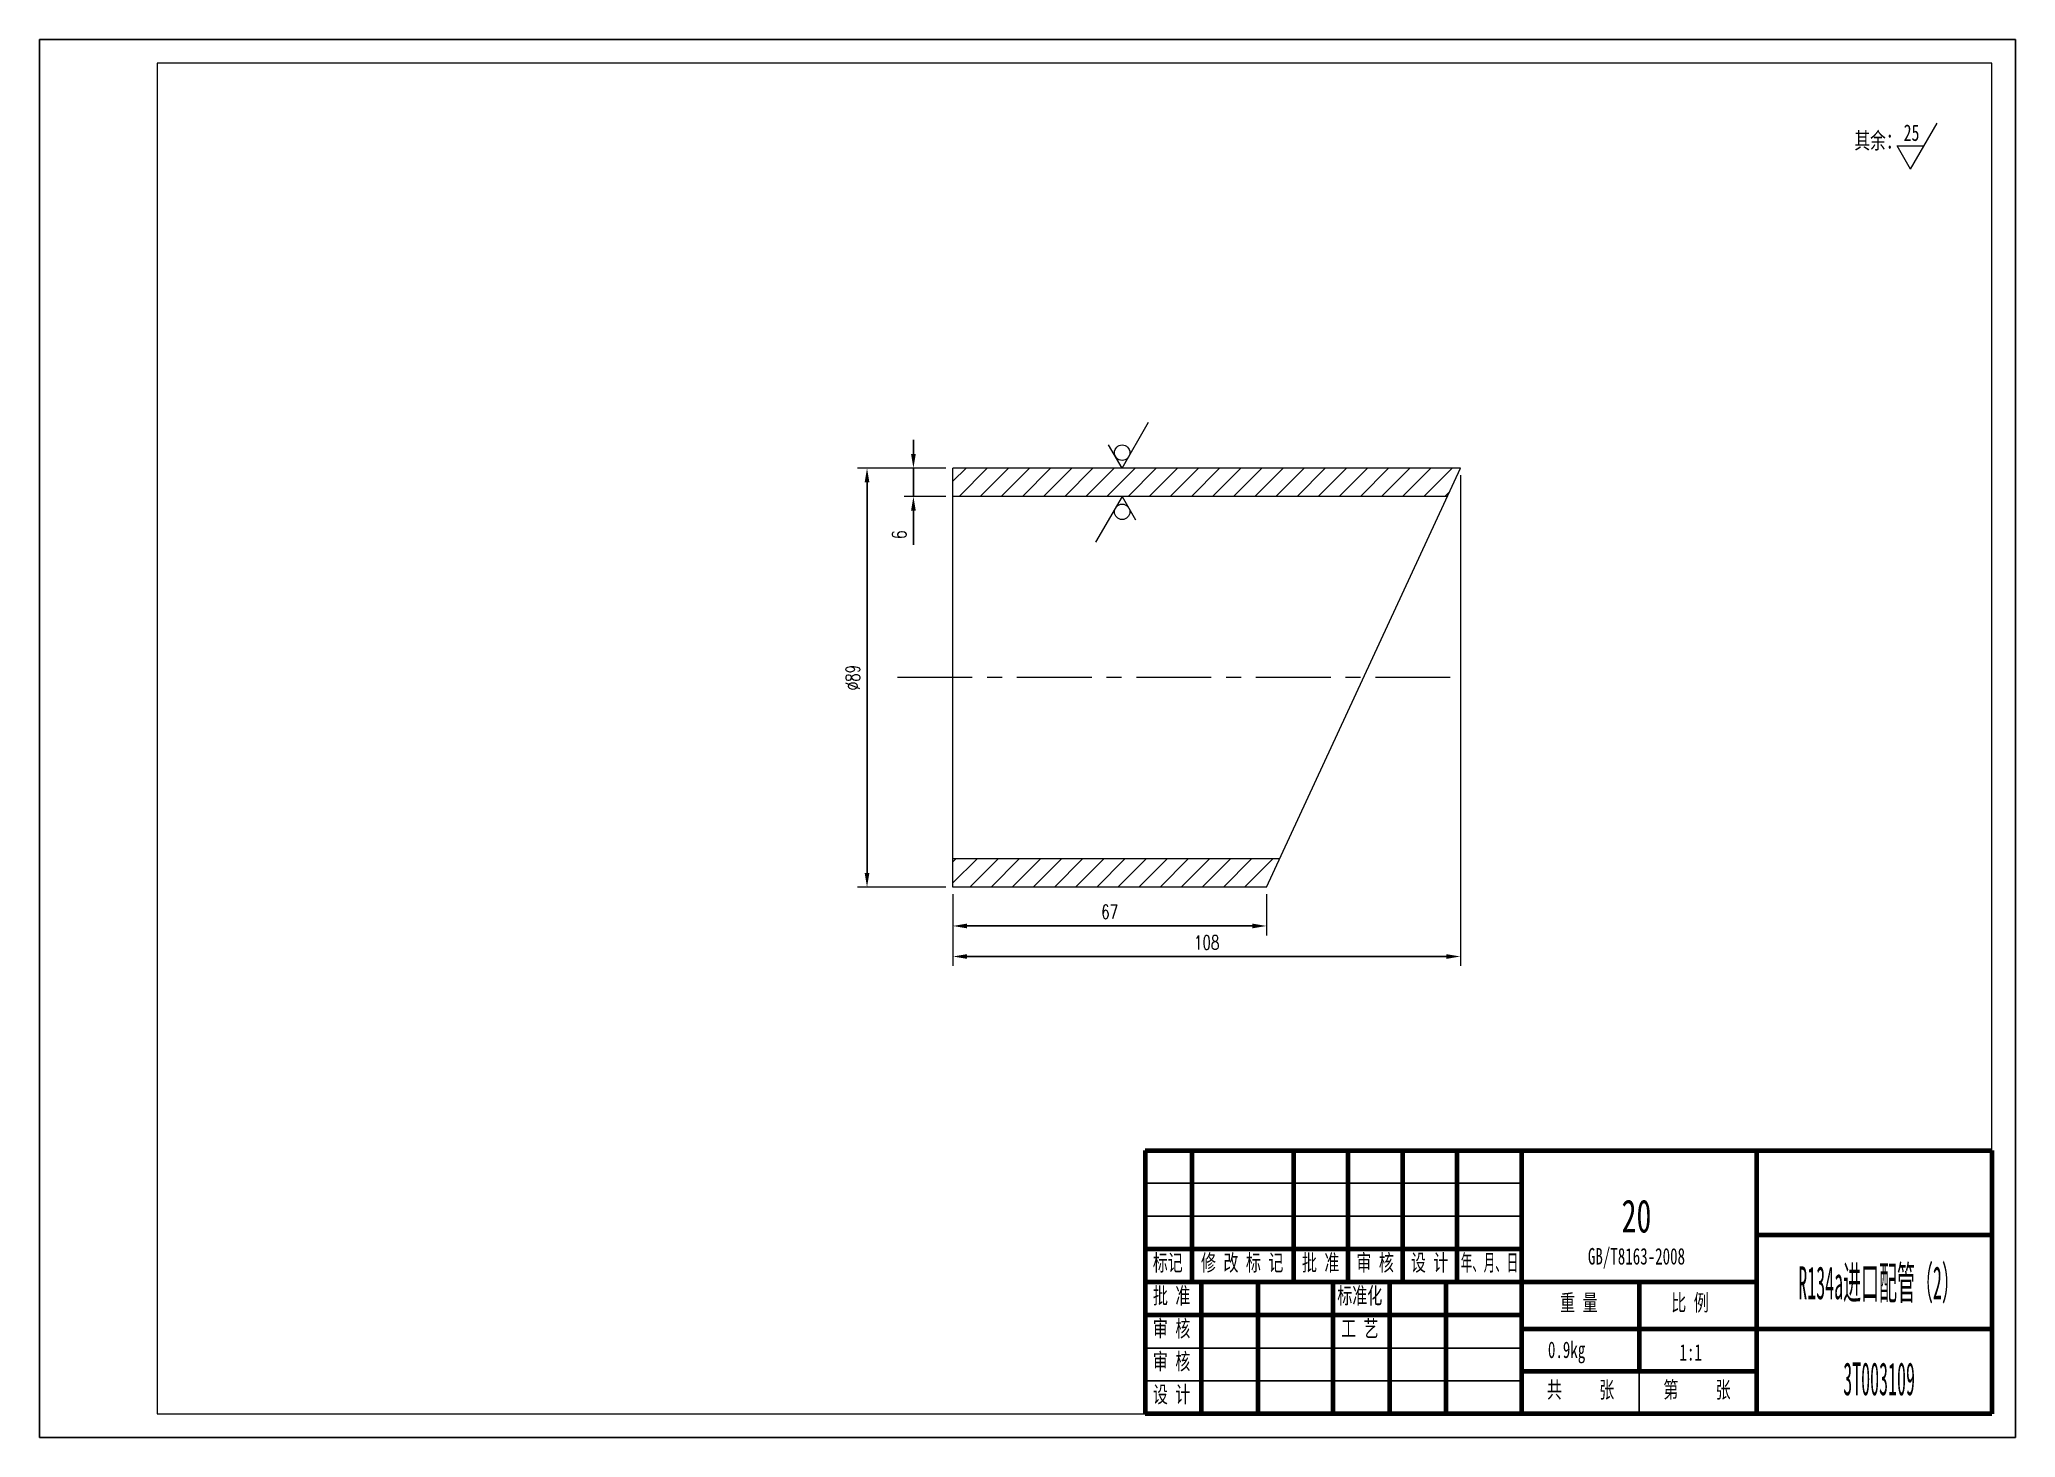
# Model space of a CAD drawing. Header units: millimetres. Extents: x 0 to 420, y 0 to 297.
import ezdxf

# ---------------------------------------------------------------- set-up
doc = ezdxf.new("R2010")
doc.units = ezdxf.units.MM
for name, pattern in [('CENTER', [50.8, 31.75, -6.35, 6.35, -6.35]), ('EB_DASH', [6, 3, -3]), ('EB_DASHDOT', [39, 30, -3, 3, -3])]:
    doc.linetypes.add(name, pattern=pattern)
for name, color, linetype, lineweight in [('中心线', 1, 'CENTER', 9), ('尺寸线', 4, 'Continuous', 9), ('标注线', 4, 'Continuous', 5), ('点划线', 1, 'EB_DASHDOT', 5), ('粗线', 7, 'Continuous', 15), ('虚线', 2, 'EB_DASH', 5)]:
    doc.layers.add(name, color=color, linetype=linetype, lineweight=lineweight)
doc.layers.add('边框', color=7, linetype='Continuous', lineweight=18, plot=False)
doc.styles.get("Standard").update_dxf_attribs({"font": 'romans.shx', "width": 0.7})
doc.styles.add('TextStyle1', font='', dxfattribs={"width": 0.510669})
doc.styles.add('UserTxtStyle4', font='', dxfattribs={"width": 0.667})
doc.styles.add('机械', font='', dxfattribs={"width": 0.4})
doc.styles.add('标准', font='', dxfattribs={"width": 0.667})
doc.styles.get('TextStyle1').set_extended_font_data('宋体')
doc.styles.get('UserTxtStyle4').set_extended_font_data('宋体')
doc.styles.get('机械').set_extended_font_data('宋体')
doc.styles.get('标准').set_extended_font_data('宋体')
doc.dimstyles.new('标准', dxfattribs={"dimtxt": 3, "dimasz": 3, "dimexe": 2, "dimexo": 1.5, "dimgap": 1.5, "dimtad": 1, "dimdec": 1, "dimzin": 12, "dimdsep": 46, "dimtxsty": 'Standard', "dimcen": 0, "dimdle": 6, "dimclrd": 256, "dimclre": 256, "dimclrt": 256, "dimadec": 1, "dimazin": 3, "dimtfac": 1, "dimtdec": 1, "dimtmove": 0, "dimatfit": 0, "dimfxl": 0, "dimtolj": 1, "dimarcsym": 0})

# ---------------------------------------------------------------- blocks, each defined once
blk = doc.blocks.new('*X41')
at = {"layer": '尺寸线', "linetype": 'ByBlock'}
for points in [[(175.89, 205.94), (175.39, 202.94), (176.39, 202.94)], [(175.89, 116.94), (175.39, 119.94), (176.39, 119.94)]]:
    blk.add_hatch(color=256, dxfattribs=at).paths.add_polyline_path(points, flags=0)
for p, q in [((192.66, 205.94), (173.89, 205.94)), ((192.66, 116.94), (173.89, 116.94))]:
    blk.add_line(p, q, dxfattribs=at)
at = {"layer": '尺寸线', "linetype": 'ByBlock', "lineweight": -2}
blk.add_line((175.89, 202.94), (175.89, 119.94), dxfattribs=at)
at = {"layer": '尺寸线', "linetype": 'ByBlock', "insert": (172.89, 161.44), "char_height": 3, "width": 9.3, "attachment_point": 5, "rotation": 90}
blk.add_mtext('%%C89', dxfattribs=at)
blk = doc.blocks.new('*X42')
at = {"layer": '尺寸线', "linetype": 'ByBlock'}
for points in [[(194.16, 108.67), (197.16, 108.17), (197.16, 109.17)], [(260.78, 108.67), (257.78, 108.17), (257.78, 109.17)]]:
    blk.add_hatch(color=256, dxfattribs=at).paths.add_polyline_path(points, flags=0)
for p, q in [((194.16, 115.44), (194.16, 106.67)), ((260.78, 115.44), (260.78, 106.67))]:
    blk.add_line(p, q, dxfattribs=at)
at = {"layer": '尺寸线', "linetype": 'ByBlock', "lineweight": -2}
blk.add_line((197.16, 108.67), (257.78, 108.67), dxfattribs=at)
at = {"layer": '尺寸线', "linetype": 'ByBlock', "insert": (227.47, 111.67), "char_height": 3, "width": 5.1, "attachment_point": 5}
blk.add_mtext('67', dxfattribs=at)
blk = doc.blocks.new('*X43')
at = {"layer": '尺寸线', "linetype": 'ByBlock'}
for points in [[(194.16, 102.18), (197.16, 102.68), (197.16, 101.68)], [(302.01, 102.18), (299.01, 102.68), (299.01, 101.68)]]:
    blk.add_hatch(color=256, dxfattribs=at).paths.add_polyline_path(points, flags=0)
for p, q in [((302.01, 204.44), (302.01, 100.18)), ((194.16, 115.44), (194.16, 100.18))]:
    blk.add_line(p, q, dxfattribs=at)
at = {"layer": '尺寸线', "linetype": 'ByBlock', "lineweight": -2}
blk.add_line((299.01, 102.18), (197.16, 102.18), dxfattribs=at)
at = {"layer": '尺寸线', "linetype": 'ByBlock', "insert": (248.09, 105.18), "char_height": 3, "width": 7.2, "attachment_point": 5}
blk.add_mtext('108', dxfattribs=at)
blk = doc.blocks.new('*X44')
at = {"layer": '尺寸线', "linetype": 'ByBlock'}
for points in [[(185.75, 205.94), (185.25, 208.94), (186.25, 208.94)], [(185.75, 199.94), (185.25, 196.94), (186.25, 196.94)]]:
    blk.add_hatch(color=256, dxfattribs=at).paths.add_polyline_path(points, flags=0)
at = {"layer": '尺寸线', "linetype": 'ByBlock', "lineweight": -2}
for p, q in [((185.75, 208.94), (185.75, 211.94)), ((185.75, 205.94), (185.75, 199.94)), ((194.16, 205.94), (194.16, 205.94)), ((185.75, 189.64), (185.75, 196.94))]:
    blk.add_line(p, q, dxfattribs=at)
at = {"layer": '尺寸线', "linetype": 'ByBlock'}
for p, q in [((192.66, 205.94), (183.75, 205.94)), ((192.66, 199.94), (183.75, 199.94))]:
    blk.add_line(p, q, dxfattribs=at)
at = {"layer": '尺寸线', "linetype": 'ByBlock', "insert": (182.75, 191.79), "char_height": 3, "width": 6, "attachment_point": 5, "rotation": 90}
blk.add_mtext('6', dxfattribs=at)

msp = doc.modelspace()

# ---------------------------------------------------------------- hatches: boundary and pattern name
at = {"layer": '尺寸线'}
h = msp.add_hatch(dxfattribs=at)
h.set_pattern_fill('ANSI31', color=256, style=0, pattern_type=0)
h.paths.add_polyline_path([(299.23, 199.94), (302.01, 205.94), (194.16, 205.94), (194.16, 199.94)], flags=0)
h.paths.add_polyline_path([(260.78, 116.94), (263.56, 122.94), (194.16, 122.94), (194.16, 116.94)], flags=0)

# ---------------------------------------------------------------- linework, layer by layer
at = {"layer": '中心线', "ltscale": 0.5}
msp.add_line((299.84, 161.44), (179.46, 161.44), dxfattribs=at)
at = {"layer": '尺寸线'}
for centre in [(230.12, 209.23), (230.12, 196.65)]:
    msp.add_circle(centre, 1.64, dxfattribs=at)
at = {"layer": '标注线'}
for p, q in [((397.68, 269.48), (403.32, 279.24)), ((394.82, 274.43), (400.54, 274.43)), ((397.68, 269.48), (394.82, 274.43)), ((230.12, 205.94), (235.75, 215.7)), ((230.12, 205.94), (227.25, 210.89)), ((230.12, 199.94), (224.48, 190.18)), ((230.12, 199.94), (232.98, 194.98))]:
    msp.add_line(p, q, dxfattribs=at)
at = {"layer": '点划线', "linetype": 'Continuous', "lineweight": 25}
for p, q in [((315, 54), (235, 54)), ((315, 47), (235, 47)), ((315, 19), (235, 19)), ((315, 12), (235, 12))]:
    msp.add_line(p, q, dxfattribs=at)
at = {"layer": '粗线'}
for p, q in [((415, 292), (25, 292)), ((25, 292), (25, 5)), ((415, 5), (415, 292)), ((302.01, 205.94), (194.16, 205.94)), ((194.16, 116.94), (194.16, 205.94)), ((260.78, 116.94), (302.01, 205.94)), ((299.23, 199.94), (194.16, 199.94)), ((263.56, 122.94), (194.16, 122.94)), ((260.78, 116.94), (194.16, 116.94)), ((25, 5), (415, 5))]:
    msp.add_line(p, q, dxfattribs=at)
at = {"layer": '粗线', "linetype": 'Continuous', "lineweight": 70}
for p, q in [((235, 61), (415, 61)), ((235, 61), (235, 5)), ((245, 33), (245, 61)), ((266.58, 33), (266.58, 61)), ((278.17, 33), (278.17, 61)), ((289.75, 33), (289.75, 61)), ((301.33, 33), (301.33, 61)), ((315, 61), (315, 5)), ((365, 5), (365, 61)), ((415, 61), (415, 5)), ((415, 43), (365, 43)), ((315, 40), (235, 40)), ((365, 33), (235, 33)), ((247, 5), (247, 33)), ((259, 5), (259, 33)), ((275, 5), (275, 33)), ((287, 5), (287, 33)), ((299, 5), (299, 33)), ((340, 33), (340, 14)), ((315, 26), (235, 26)), ((365, 23), (315, 23)), ((415, 23), (365, 23)), ((365, 14), (315, 14)), ((415, 5), (235, 5))]:
    msp.add_line(p, q, dxfattribs=at)
at = {"layer": '虚线', "linetype": 'Continuous', "lineweight": 25}
msp.add_line((340, 14), (340, 5), dxfattribs=at)
at = {"layer": '边框', "linetype": 'Continuous', "lineweight": 25}
for p, q in [((0, 0), (0, 297)), ((0, 297), (420, 297)), ((420, 297), (420, 0)), ((420, 0), (0, 0))]:
    msp.add_line(p, q, dxfattribs=at)

# ---------------------------------------------------------------- texts
at = {"layer": '标注线', "char_height": 3.5, "attachment_point": 1}
for s, insert, width in [('其余：', (385.76, 277.29), 39.1474), ('{\\fSimSun|b0|i0|c119|p8;25}', (396.24, 278.96), 5.3193)]:
    msp.add_mtext(s, dxfattribs=dict(at, insert=insert, width=width))
at = {"layer": '标注线', "attachment_point": 5}
for s, insert, char_height, width, style in [('20', (339.44, 46.99), 7, 11.9319, '标准'), ('GB/T8163-2008', (339.44, 38.07), 3.5, 42.5917, '标准'), ('R134a进口配管（2）', (391.01, 32.41), 7, 41.9378, '机械'), ('0.9kg', (324.59, 18.06), 3.5, 16.0821, '标准'), ('1:1', (350.97, 18.06), 3.5, 8.5339, '标准'), ('3T003109', (391.01, 12.41), 7, 55.5718, '机械')]:
    msp.add_mtext(s, dxfattribs=dict(at, insert=insert, char_height=char_height, width=width, style=style))
at = {"layer": '粗线', "char_height": 3.5, "attachment_point": 1}
for s, insert, width, style in [('标记', (236.63, 38.9), 12.6841, 'UserTxtStyle4'), ('修 改 标 记', (246.88, 38.9), 35.9513, 'UserTxtStyle4'), ('批 准', (268.33, 38.9), 16.0562, 'UserTxtStyle4'), ('审 核', (279.91, 38.9), 15.7449, 'UserTxtStyle4'), ('设 计', (291.49, 38.9), 15.9524, 'UserTxtStyle4'), ('年、月、日', (302.1, 38.9), 24.288, 'TextStyle1'), ('批 准', (236.65, 31.9), 16.0562, 'UserTxtStyle4'), ('标准化', (275.85, 31.9), 19.3504, 'UserTxtStyle4'), ('重 量', (323.21, 30.4), 16.0562, 'UserTxtStyle4'), ('比 例', (346.84, 30.4), 15.0705, 'UserTxtStyle4'), ('审 核', (236.65, 24.9), 15.7449, 'UserTxtStyle4'), ('工 艺', (276.65, 24.9), 15.8487, 'UserTxtStyle4'), ('审 核', (236.65, 17.9), 15.7449, 'UserTxtStyle4'), ('设 计', (236.65, 10.9), 15.9524, 'UserTxtStyle4'), ('共     张', (320.41, 11.9), 29.3628, 'UserTxtStyle4'), ('第     张', (345.15, 11.9), 29.3369, 'UserTxtStyle4')]:
    msp.add_mtext(s, dxfattribs=dict(at, insert=insert, width=width, style=style))

# ---------------------------------------------------------------- dimensions: what is measured, and where the dimension line sits
at = {"layer": '尺寸线'}
dim = msp.add_linear_dim(base=(185.75, 199.94), p1=(194.16, 205.94), p2=(194.16, 199.94), angle=90, dimstyle='标准', override={"dimsah": 1, "dimtzin": 0}, dxfattribs=at)
dim.commit()
dim.dimension.update_dxf_attribs({"geometry": '*X44', "text_midpoint": (182.75, 191.79)})
dim = msp.add_linear_dim(base=(175.89, 116.94), p1=(194.16, 205.94), p2=(194.16, 116.94), angle=90, text='%%C<>', dimstyle='标准', override={"dimsah": 1, "dimtzin": 0}, dxfattribs=at)
dim.commit()
dim.dimension.update_dxf_attribs({"geometry": '*X41', "text_midpoint": (172.89, 161.44)})
for base, p1, p2, text, picture, middle in [((194.16, 102.18), (302.01, 205.94), (194.16, 116.94), '108', '*X43', (248.09, 105.18)), ((260.78, 108.67), (194.16, 116.94), (260.78, 116.94), '67', '*X42', (227.47, 111.67))]:
    dim = msp.add_linear_dim(base=base, p1=p1, p2=p2, text=text, dimstyle='标准', override={"dimsah": 1, "dimtzin": 0}, dxfattribs=at)
    dim.commit()
    dim.dimension.update_dxf_attribs({"geometry": picture, "text_midpoint": middle})

doc.saveas('drawing.dxf')
